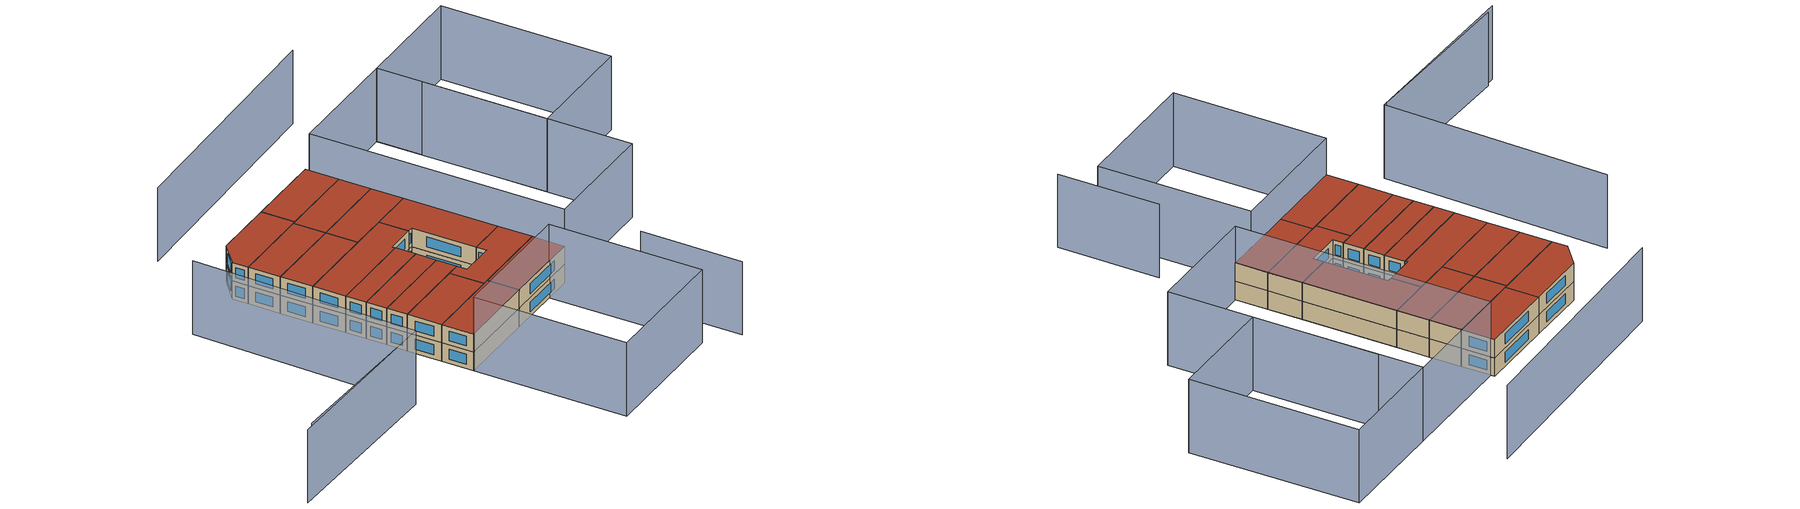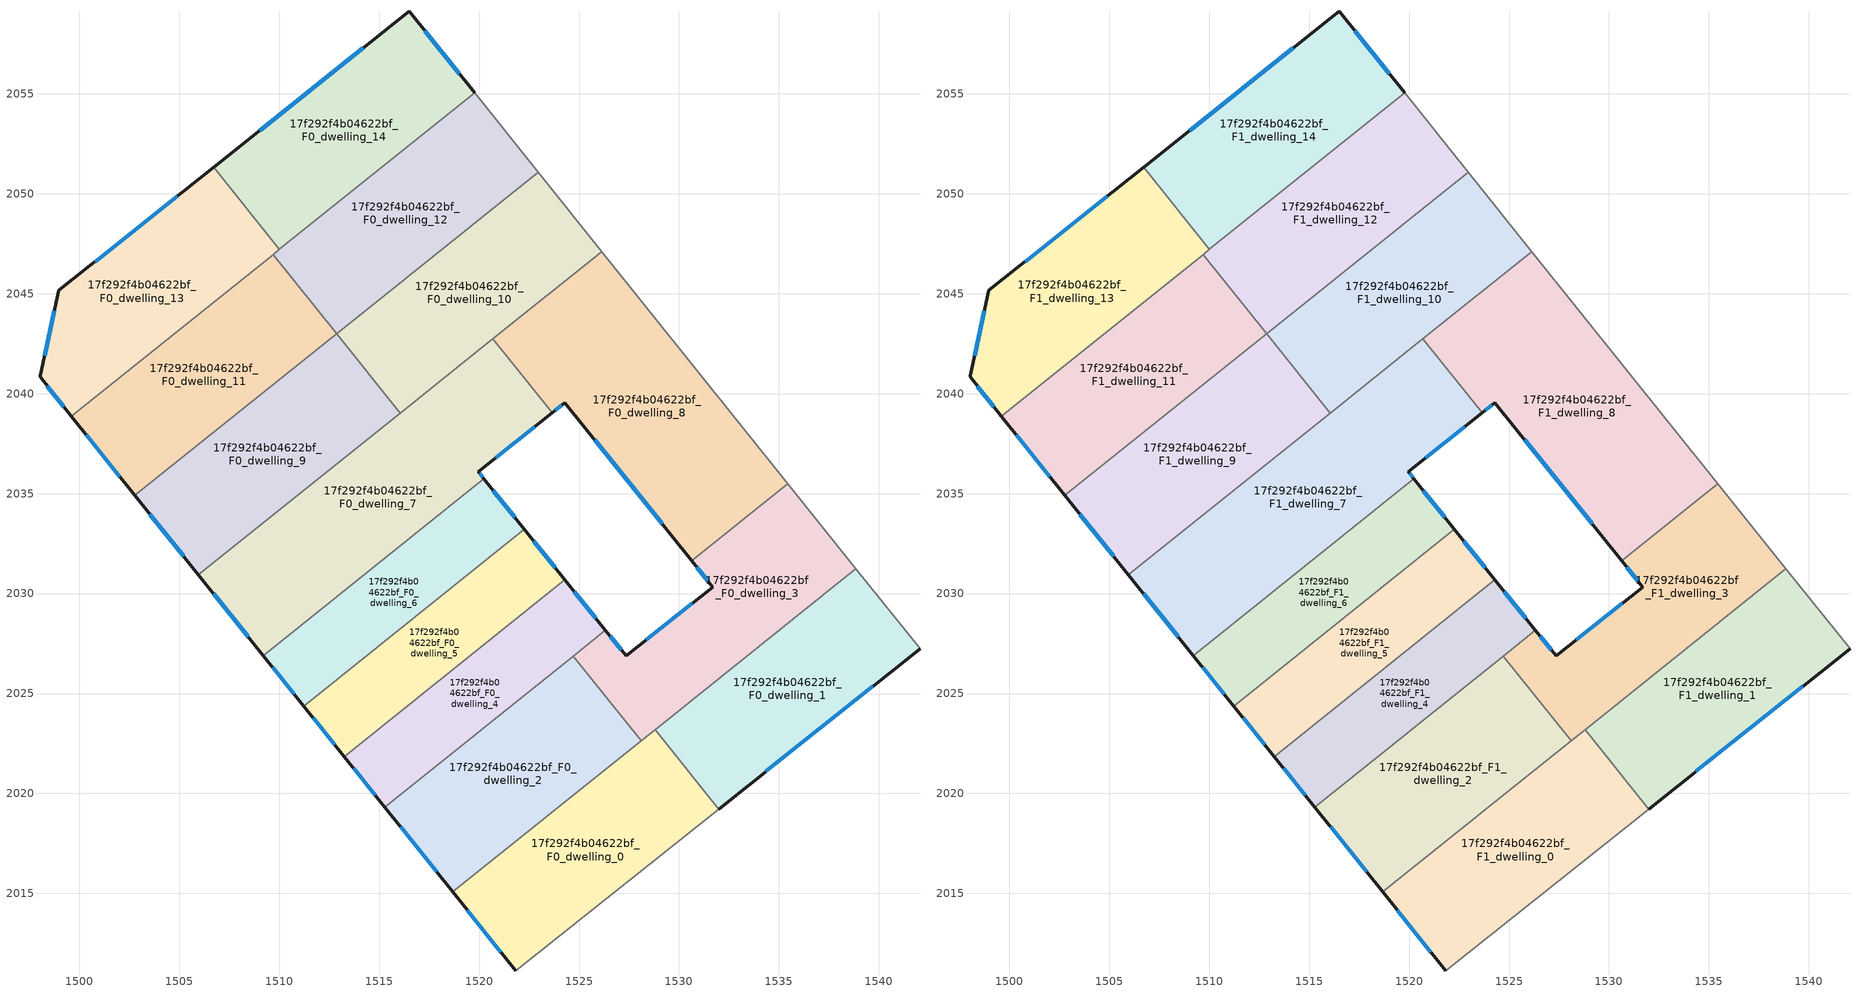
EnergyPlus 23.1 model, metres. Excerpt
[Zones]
17f292f4b04622bf_F0_dwelling_0
 floor ground (EU_floor_Construction): 1528.8,2023.19 1531.98,2019.22 1521.83,2011.14 1518.67,2015.07 z0
 wall outside (EU_wall_Construction): 1518.67,2015.07 1521.83,2011.14 z0:3
 wall to 17f292f4b04622bf_F0_dwelling_1 (EU_wall_Construction): 1531.98,2019.22 1528.8,2023.19 z0:3
 wall adiabatic (EU_wall_Construction): 1521.83,2011.14 1531.98,2019.22 z0:3
 wall to 17f292f4b04622bf_F0_dwelling_2 (EU_wall_Construction): 1528.1,2022.63 1518.67,2015.07 z0:3
 wall to 17f292f4b04622bf_F0_dwelling_3 (EU_wall_Construction): 1528.8,2023.19 1528.1,2022.63 z0:3
 window (EU_Window_Construction): 1519.41,2014.15 1521.09,2012.06 z0.7:2.3
17f292f4b04622bf_F0_dwelling_1
 floor ground (EU_floor_Construction): 1538.85,2031.24 1542.06,2027.24 1531.98,2019.22 1528.8,2023.19 z0
 wall outside (EU_wall_Construction): 1531.98,2019.22 1542.06,2027.24 z0:3
 wall adiabatic (EU_wall_Construction): 1542.06,2027.24 1538.85,2031.24 z0:3
 wall to 17f292f4b04622bf_F0_dwelling_3 (EU_wall_Construction): 1538.85,2031.24 1528.8,2023.19 z0:3
 window (EU_Window_Construction): 1534.35,2021.1 1539.69,2025.35 z0.7:2.3
17f292f4b04622bf_F0_dwelling_10
 floor ground (EU_floor_Construction): 1522.97,2051.08 1526.15,2047.11 1516.05,2039.03 1512.87,2043 z0
 wall to 17f292f4b04622bf_F0_dwelling_9 (EU_wall_Construction): 1512.87,2043 1516.05,2039.03 z0:3
 wall to 17f292f4b04622bf_F0_dwelling_12 (EU_wall_Construction): 1522.97,2051.08 1512.87,2043 z0:3
 wall adiabatic (EU_wall_Construction): 1526.15,2047.11 1522.97,2051.08 z0:3
 wall to 17f292f4b04622bf_F0_dwelling_8 (EU_wall_Construction): 1520.69,2042.74 1526.15,2047.11 z0:3
 wall to 17f292f4b04622bf_F0_dwelling_7 (EU_wall_Construction): 1516.05,2039.03 1520.69,2042.74 z0:3
17f292f4b04622bf_F0_dwelling_11
 floor ground (EU_floor_Construction): 1509.7,2046.96 1512.87,2043 1502.78,2034.91 1499.6,2038.88 z0
 wall outside (EU_wall_Construction): 1499.6,2038.88 1502.78,2034.91 z0:3
 wall to 17f292f4b04622bf_F0_dwelling_12 (EU_wall_Construction): 1512.87,2043 1509.7,2046.96 z0:3
 wall to 17f292f4b04622bf_F0_dwelling_9 (EU_wall_Construction): 1502.78,2034.91 1512.87,2043 z0:3
 wall to 17f292f4b04622bf_F0_dwelling_13 (EU_wall_Construction): 1509.7,2046.96 1499.6,2038.88 z0:3
 window (EU_Window_Construction): 1500.35,2037.95 1502.03,2035.84 z0.7:2.3
17f292f4b04622bf_F0_dwelling_12
 floor ground (EU_floor_Construction): 1519.79,2055.05 1522.97,2051.08 1512.87,2043 1509.7,2046.96 z0
 wall adiabatic (EU_wall_Construction): 1522.97,2051.08 1519.79,2055.05 z0:3
 wall to 17f292f4b04622bf_F0_dwelling_14 (EU_wall_Construction): 1519.79,2055.05 1510.01,2047.22 z0:3
 wall to 17f292f4b04622bf_F0_dwelling_13 (EU_wall_Construction): 1510.01,2047.22 1509.69,2046.96 z0:3
17f292f4b04622bf_F0_dwelling_13
 floor ground (EU_floor_Construction): 1506.72,2051.33 1510.01,2047.22 1499.6,2038.88 1498.03,2040.84 1498.04,2040.89 1498.97,2045.17 z0
 wall outside (EU_wall_Construction): 1506.72,2051.33 1498.97,2045.17 1498.04,2040.89 1498.03,2040.84 1499.6,2038.88 z0:3
 wall to 17f292f4b04622bf_F0_dwelling_14 (EU_wall_Construction): 1510.01,2047.22 1506.72,2051.33 z0:3
 window (EU_Window_Construction): 1498.75,2044.16 1498.26,2041.89 / 1504.9,2049.88 1500.79,2046.61 / 1498.4,2040.38 1499.23,2039.34 z0.7:2.3
17f292f4b04622bf_F0_dwelling_14
 floor ground (EU_floor_Construction): 1516.52,2059.13 1519.79,2055.05 1510.01,2047.22 1506.72,2051.33 z0
 wall outside (EU_wall_Construction): 1519.79,2055.05 1516.52,2059.13 1506.72,2051.33 z0:3
 window (EU_Window_Construction): 1514.22,2057.3 1509.02,2053.16 / 1519.02,2056 1517.29,2058.17 z0.7:2.3
17f292f4b04622bf_F0_dwelling_2
 floor ground (EU_floor_Construction): 1524.7,2026.87 1528.1,2022.63 1518.67,2015.07 1515.27,2019.32 z0
 wall outside (EU_wall_Construction): 1515.27,2019.32 1518.67,2015.07 z0:3
 wall to 17f292f4b04622bf_F0_dwelling_3 (EU_wall_Construction): 1528.1,2022.63 1524.7,2026.87 z0:3
 wall to 17f292f4b04622bf_F0_dwelling_4 (EU_wall_Construction): 1524.7,2026.87 1515.27,2019.32 z0:3
 window (EU_Window_Construction): 1516.07,2018.32 1517.87,2016.07 z0.7:2.3
17f292f4b04622bf_F0_dwelling_3
 floor ground (EU_floor_Construction): 1535.45,2035.48 1538.85,2031.24 1528.1,2022.63 1524.7,2026.87 1526.32,2028.17 1527.35,2026.88 1531.68,2030.33 1530.64,2031.63 z0
 wall outside (EU_wall_Construction): 1530.64,2031.63 1531.68,2030.33 1527.35,2026.88 1526.32,2028.17 z0:3
 wall to 17f292f4b04622bf_F0_dwelling_8 (EU_wall_Construction): 1535.45,2035.48 1530.64,2031.63 z0:3
 wall adiabatic (EU_wall_Construction): 1538.85,2031.24 1535.45,2035.48 z0:3
 wall to 17f292f4b04622bf_F0_dwelling_4 (EU_wall_Construction): 1526.32,2028.17 1524.7,2026.87 z0:3
 window (EU_Window_Construction): 1530.67,2029.52 1528.37,2027.69 / 1530.89,2031.33 1531.44,2030.63 / 1527.11,2027.18 1526.56,2027.86 z0.7:2.3
17f292f4b04622bf_F0_dwelling_4
 floor ground (EU_floor_Construction): 1524.29,2030.69 1526.32,2028.17 1515.27,2019.32 1513.25,2021.85 z0
 wall outside (EU_wall_Construction): 1513.25,2021.85 1515.27,2019.32 / 1526.32,2028.17 1524.29,2030.69 z0:3
 wall to 17f292f4b04622bf_F0_dwelling_5 (EU_wall_Construction): 1524.29,2030.69 1513.25,2021.85 z0:3
 window (EU_Window_Construction): 1513.72,2021.25 1514.79,2019.91 / 1525.84,2028.76 1524.77,2030.1 z0.7:2.3
17f292f4b04622bf_F0_dwelling_5
 floor ground (EU_floor_Construction): 1522.27,2033.22 1524.29,2030.69 1513.25,2021.85 1511.22,2024.37 z0
 wall outside (EU_wall_Construction): 1511.22,2024.37 1513.25,2021.85 / 1524.29,2030.69 1522.27,2033.22 z0:3
 wall to 17f292f4b04622bf_F0_dwelling_6 (EU_wall_Construction): 1522.27,2033.22 1511.22,2024.37 z0:3
 window (EU_Window_Construction): 1511.7,2023.78 1512.77,2022.44 / 1523.82,2031.29 1522.74,2032.62 z0.7:2.3
17f292f4b04622bf_F0_dwelling_6
 floor ground (EU_floor_Construction): 1520.24,2035.74 1522.27,2033.22 1511.22,2024.37 1509.2,2026.9 z0
 wall outside (EU_wall_Construction): 1509.2,2026.9 1511.22,2024.37 / 1522.27,2033.22 1520.24,2035.74 z0:3
 wall to 17f292f4b04622bf_F0_dwelling_7 (EU_wall_Construction): 1520.24,2035.74 1509.2,2026.9 z0:3
 window (EU_Window_Construction): 1509.68,2026.31 1510.75,2024.97 / 1521.79,2033.81 1520.72,2035.15 z0.7:2.3
17f292f4b04622bf_F0_dwelling_7
 floor ground (EU_floor_Construction): 1520.69,2042.74 1523.66,2039.04 1519.95,2036.1 1520.24,2035.74 1509.2,2026.9 1505.96,2030.94 z0
 wall outside (EU_wall_Construction): 1505.96,2030.94 1509.2,2026.9 / 1520.24,2035.74 1519.95,2036.1 1523.66,2039.04 z0:3
 wall to 17f292f4b04622bf_F0_dwelling_8 (EU_wall_Construction): 1523.66,2039.04 1520.69,2042.74 z0:3
 wall to 17f292f4b04622bf_F0_dwelling_9 (EU_wall_Construction): 1516.05,2039.03 1505.96,2030.94 z0:3
 window (EU_Window_Construction): 1506.72,2029.99 1508.44,2027.85 / 1520.82,2036.79 1522.79,2038.35 / 1520.18,2035.83 1520.02,2036.02 z0.7:2.3
17f292f4b04622bf_F0_dwelling_8
 floor ground (EU_floor_Construction): 1526.15,2047.11 1535.45,2035.48 1530.64,2031.63 1524.3,2039.55 1523.66,2039.04 1520.69,2042.74 z0
 wall outside (EU_wall_Construction): 1523.66,2039.04 1524.3,2039.55 1530.64,2031.63 z0:3
 wall adiabatic (EU_wall_Construction): 1535.45,2035.48 1526.15,2047.11 z0:3
 window (EU_Window_Construction): 1525.79,2037.69 1529.15,2033.49 / 1523.81,2039.16 1524.15,2039.43 z0.7:2.3
17f292f4b04622bf_F0_dwelling_9
 floor ground (EU_floor_Construction): 1512.87,2043 1516.05,2039.03 1505.96,2030.94 1502.78,2034.91 z0
 wall outside (EU_wall_Construction): 1502.78,2034.91 1505.96,2030.94 z0:3
 window (EU_Window_Construction): 1503.53,2033.98 1505.21,2031.88 z0.7:2.3
17f292f4b04622bf_F1_dwelling_0
 floor to 17f292f4b04622bf_F0_dwelling_0 (EU_floor_Construction): 1528.8,2023.19 1531.98,2019.22 1521.83,2011.14 1518.67,2015.07 z3
 wall outside (EU_wall_Construction): 1518.67,2015.07 1521.83,2011.14 z3:6
 wall to 17f292f4b04622bf_F1_dwelling_1 (EU_wall_Construction): 1531.98,2019.22 1528.8,2023.19 z3:6
 wall adiabatic (EU_wall_Construction): 1521.83,2011.14 1531.98,2019.22 z3:6
 wall to 17f292f4b04622bf_F1_dwelling_2 (EU_wall_Construction): 1528.1,2022.63 1518.67,2015.07 z3:6
 wall to 17f292f4b04622bf_F1_dwelling_3 (EU_wall_Construction): 1528.8,2023.19 1528.1,2022.63 z3:6
 window (EU_Window_Construction): 1519.41,2014.15 1521.09,2012.06 z3.7:5.3
 roof outside (EU_roof_Construction): 1531.98,2019.22 1528.8,2023.19 1518.67,2015.07 1521.83,2011.14 z6
17f292f4b04622bf_F1_dwelling_1
 floor to 17f292f4b04622bf_F0_dwelling_1 (EU_floor_Construction): 1538.85,2031.24 1542.06,2027.24 1531.98,2019.22 1528.8,2023.19 z3
 wall outside (EU_wall_Construction): 1531.98,2019.22 1542.06,2027.24 z3:6
 wall adiabatic (EU_wall_Construction): 1542.06,2027.24 1538.85,2031.24 z3:6
 wall to 17f292f4b04622bf_F1_dwelling_3 (EU_wall_Construction): 1538.85,2031.24 1528.8,2023.19 z3:6
 window (EU_Window_Construction): 1534.35,2021.1 1539.69,2025.35 z3.7:5.3
 roof outside (EU_roof_Construction): 1542.06,2027.24 1538.85,2031.24 1528.8,2023.19 1531.98,2019.22 z6
17f292f4b04622bf_F1_dwelling_10
 floor to 17f292f4b04622bf_F0_dwelling_10 (EU_floor_Construction): 1522.97,2051.08 1526.15,2047.11 1516.05,2039.03 1512.87,2043 z3
 wall to 17f292f4b04622bf_F1_dwelling_9 (EU_wall_Construction): 1512.87,2043 1516.05,2039.03 z3:6
 wall to 17f292f4b04622bf_F1_dwelling_12 (EU_wall_Construction): 1522.97,2051.08 1512.87,2043 z3:6
 wall adiabatic (EU_wall_Construction): 1526.15,2047.11 1522.97,2051.08 z3:6
 wall to 17f292f4b04622bf_F1_dwelling_8 (EU_wall_Construction): 1520.69,2042.74 1526.15,2047.11 z3:6
 wall to 17f292f4b04622bf_F1_dwelling_7 (EU_wall_Construction): 1516.05,2039.03 1520.69,2042.74 z3:6
 roof outside (EU_roof_Construction): 1526.15,2047.11 1522.97,2051.08 1512.87,2043 1516.05,2039.03 z6
17f292f4b04622bf_F1_dwelling_11
 floor to 17f292f4b04622bf_F0_dwelling_11 (EU_floor_Construction): 1509.7,2046.96 1512.87,2043 1502.78,2034.91 1499.6,2038.88 z3
 wall outside (EU_wall_Construction): 1499.6,2038.88 1502.78,2034.91 z3:6
 wall to 17f292f4b04622bf_F1_dwelling_12 (EU_wall_Construction): 1512.87,2043 1509.7,2046.96 z3:6
 wall to 17f292f4b04622bf_F1_dwelling_9 (EU_wall_Construction): 1502.78,2034.91 1512.87,2043 z3:6
 wall to 17f292f4b04622bf_F1_dwelling_13 (EU_wall_Construction): 1509.7,2046.96 1499.6,2038.88 z3:6
 window (EU_Window_Construction): 1500.35,2037.95 1502.03,2035.84 z3.7:5.3
 roof outside (EU_roof_Construction): 1512.87,2043 1509.7,2046.96 1499.6,2038.88 1502.78,2034.91 z6
17f292f4b04622bf_F1_dwelling_12
 floor to 17f292f4b04622bf_F0_dwelling_12 (EU_floor_Construction): 1519.79,2055.05 1522.97,2051.08 1512.87,2043 1509.7,2046.96 z3
 wall adiabatic (EU_wall_Construction): 1522.97,2051.08 1519.79,2055.05 z3:6
 wall to 17f292f4b04622bf_F1_dwelling_14 (EU_wall_Construction): 1519.79,2055.05 1510.01,2047.22 z3:6
 wall to 17f292f4b04622bf_F1_dwelling_13 (EU_wall_Construction): 1510.01,2047.22 1509.69,2046.96 z3:6
 roof outside (EU_roof_Construction): 1522.97,2051.08 1519.79,2055.05 1509.7,2046.96 1512.87,2043 z6
17f292f4b04622bf_F1_dwelling_13
 floor to 17f292f4b04622bf_F0_dwelling_13 (EU_floor_Construction): 1506.72,2051.33 1510.01,2047.22 1499.6,2038.88 1498.03,2040.84 1498.04,2040.89 1498.97,2045.17 z3
 wall outside (EU_wall_Construction): 1506.72,2051.33 1498.97,2045.17 1498.04,2040.89 1498.03,2040.84 1499.6,2038.88 z3:6
 wall to 17f292f4b04622bf_F1_dwelling_14 (EU_wall_Construction): 1510.01,2047.22 1506.72,2051.33 z3:6
 window (EU_Window_Construction): 1498.75,2044.16 1498.26,2041.89 / 1504.9,2049.88 1500.79,2046.61 / 1498.4,2040.38 1499.23,2039.34 z3.7:5.3
 roof outside (EU_roof_Construction): 1510.01,2047.22 1506.72,2051.33 1498.97,2045.17 1498.04,2040.89 1498.03,2040.84 1499.6,2038.88 z6
17f292f4b04622bf_F1_dwelling_14
 floor to 17f292f4b04622bf_F0_dwelling_14 (EU_floor_Construction): 1516.52,2059.13 1519.79,2055.05 1510.01,2047.22 1506.72,2051.33 z3
 wall outside (EU_wall_Construction): 1519.79,2055.05 1516.52,2059.13 1506.72,2051.33 z3:6
 window (EU_Window_Construction): 1514.22,2057.3 1509.02,2053.16 / 1519.02,2056 1517.29,2058.17 z3.7:5.3
 roof outside (EU_roof_Construction): 1519.79,2055.05 1516.52,2059.13 1506.72,2051.33 1510.01,2047.22 z6
17f292f4b04622bf_F1_dwelling_2
 floor to 17f292f4b04622bf_F0_dwelling_2 (EU_floor_Construction): 1524.7,2026.87 1528.1,2022.63 1518.67,2015.07 1515.27,2019.32 z3
 wall outside (EU_wall_Construction): 1515.27,2019.32 1518.67,2015.07 z3:6
 wall to 17f292f4b04622bf_F1_dwelling_3 (EU_wall_Construction): 1528.1,2022.63 1524.7,2026.87 z3:6
 wall to 17f292f4b04622bf_F1_dwelling_4 (EU_wall_Construction): 1524.7,2026.87 1515.27,2019.32 z3:6
 window (EU_Window_Construction): 1516.07,2018.32 1517.87,2016.07 z3.7:5.3
 roof outside (EU_roof_Construction): 1528.1,2022.63 1524.7,2026.87 1515.27,2019.32 1518.67,2015.07 z6
17f292f4b04622bf_F1_dwelling_3
 floor to 17f292f4b04622bf_F0_dwelling_3 (EU_floor_Construction): 1535.45,2035.48 1538.85,2031.24 1528.1,2022.63 1524.7,2026.87 1526.32,2028.17 1527.35,2026.88 1531.68,2030.33 1530.64,2031.63 z3
 wall outside (EU_wall_Construction): 1530.64,2031.63 1531.68,2030.33 1527.35,2026.88 1526.32,2028.17 z3:6
 wall to 17f292f4b04622bf_F1_dwelling_8 (EU_wall_Construction): 1535.45,2035.48 1530.64,2031.63 z3:6
 wall adiabatic (EU_wall_Construction): 1538.85,2031.24 1535.45,2035.48 z3:6
 wall to 17f292f4b04622bf_F1_dwelling_4 (EU_wall_Construction): 1526.32,2028.17 1524.7,2026.87 z3:6
 window (EU_Window_Construction): 1530.67,2029.52 1528.37,2027.69 / 1530.89,2031.33 1531.44,2030.63 / 1527.11,2027.18 1526.56,2027.86 z3.7:5.3
 roof outside (EU_roof_Construction): 1538.85,2031.24 1535.45,2035.48 1530.64,2031.63 1531.68,2030.33 1527.35,2026.88 1526.32,2028.17 1524.7,2026.87 1528.1,2022.63 z6
17f292f4b04622bf_F1_dwelling_4
 floor to 17f292f4b04622bf_F0_dwelling_4 (EU_floor_Construction): 1524.29,2030.69 1526.32,2028.17 1515.27,2019.32 1513.25,2021.85 z3
 wall outside (EU_wall_Construction): 1513.25,2021.85 1515.27,2019.32 / 1526.32,2028.17 1524.29,2030.69 z3:6
 wall to 17f292f4b04622bf_F1_dwelling_5 (EU_wall_Construction): 1524.29,2030.69 1513.25,2021.85 z3:6
 window (EU_Window_Construction): 1513.72,2021.25 1514.79,2019.91 / 1525.84,2028.76 1524.77,2030.1 z3.7:5.3
 roof outside (EU_roof_Construction): 1526.32,2028.17 1524.29,2030.69 1513.25,2021.85 1515.27,2019.32 z6
17f292f4b04622bf_F1_dwelling_5
 floor to 17f292f4b04622bf_F0_dwelling_5 (EU_floor_Construction): 1522.27,2033.22 1524.29,2030.69 1513.25,2021.85 1511.22,2024.37 z3
 wall outside (EU_wall_Construction): 1511.22,2024.37 1513.25,2021.85 / 1524.29,2030.69 1522.27,2033.22 z3:6
 wall to 17f292f4b04622bf_F1_dwelling_6 (EU_wall_Construction): 1522.27,2033.22 1511.22,2024.37 z3:6
 window (EU_Window_Construction): 1511.7,2023.78 1512.77,2022.44 / 1523.82,2031.29 1522.74,2032.62 z3.7:5.3
 roof outside (EU_roof_Construction): 1524.29,2030.69 1522.27,2033.22 1511.22,2024.37 1513.25,2021.85 z6
17f292f4b04622bf_F1_dwelling_6
 floor to 17f292f4b04622bf_F0_dwelling_6 (EU_floor_Construction): 1520.24,2035.74 1522.27,2033.22 1511.22,2024.37 1509.2,2026.9 z3
 wall outside (EU_wall_Construction): 1509.2,2026.9 1511.22,2024.37 / 1522.27,2033.22 1520.24,2035.74 z3:6
 wall to 17f292f4b04622bf_F1_dwelling_7 (EU_wall_Construction): 1520.24,2035.74 1509.2,2026.9 z3:6
 window (EU_Window_Construction): 1509.68,2026.31 1510.75,2024.97 / 1521.79,2033.81 1520.72,2035.15 z3.7:5.3
 roof outside (EU_roof_Construction): 1522.27,2033.22 1520.24,2035.74 1509.2,2026.9 1511.22,2024.37 z6
17f292f4b04622bf_F1_dwelling_7
 floor to 17f292f4b04622bf_F0_dwelling_7 (EU_floor_Construction): 1520.69,2042.74 1523.66,2039.04 1519.95,2036.1 1520.24,2035.74 1509.2,2026.9 1505.96,2030.94 z3
 wall outside (EU_wall_Construction): 1505.96,2030.94 1509.2,2026.9 / 1520.24,2035.74 1519.95,2036.1 1523.66,2039.04 z3:6
 wall to 17f292f4b04622bf_F1_dwelling_8 (EU_wall_Construction): 1523.66,2039.04 1520.69,2042.74 z3:6
 wall to 17f292f4b04622bf_F1_dwelling_9 (EU_wall_Construction): 1516.05,2039.03 1505.96,2030.94 z3:6
 window (EU_Window_Construction): 1506.72,2029.99 1508.44,2027.85 / 1520.82,2036.79 1522.79,2038.35 / 1520.18,2035.83 1520.02,2036.02 z3.7:5.3
 roof outside (EU_roof_Construction): 1520.24,2035.74 1519.95,2036.1 1523.66,2039.04 1520.69,2042.74 1505.96,2030.94 1509.2,2026.9 z6
17f292f4b04622bf_F1_dwelling_8
 floor to 17f292f4b04622bf_F0_dwelling_8 (EU_floor_Construction): 1526.15,2047.11 1535.45,2035.48 1530.64,2031.63 1524.3,2039.55 1523.66,2039.04 1520.69,2042.74 z3
 wall outside (EU_wall_Construction): 1523.66,2039.04 1524.3,2039.55 1530.64,2031.63 z3:6
 wall adiabatic (EU_wall_Construction): 1535.45,2035.48 1526.15,2047.11 z3:6
 window (EU_Window_Construction): 1525.79,2037.69 1529.15,2033.49 / 1523.81,2039.16 1524.15,2039.43 z3.7:5.3
 roof outside (EU_roof_Construction): 1535.45,2035.48 1526.15,2047.11 1520.69,2042.74 1523.66,2039.04 1524.3,2039.55 1530.64,2031.63 z6
17f292f4b04622bf_F1_dwelling_9
 floor to 17f292f4b04622bf_F0_dwelling_9 (EU_floor_Construction): 1512.87,2043 1516.05,2039.03 1505.96,2030.94 1502.78,2034.91 z3
 wall outside (EU_wall_Construction): 1502.78,2034.91 1505.96,2030.94 z3:6
 window (EU_Window_Construction): 1503.53,2033.98 1505.21,2031.88 z3.7:5.3
 roof outside (EU_roof_Construction): 1516.05,2039.03 1512.87,2043 1502.78,2034.91 1505.96,2030.94 z6
shading: 1488.8,1989.81 1510.73,2005.94 / 1489.62,2034.61 1511.13,2006.25 / 1511.13,2006.25 1487.7,1988.47 / 1559.58,2005.5 1549.6,2018.03 / 1523,2079.37 1492.3,2053.84 / 1536.91,1992.3 1521.83,2011.14 / 1521.83,2011.14 1538.59,2024.56 / 1538.59,2024.56 1553.67,2005.72 / 1553.67,2005.72 1536.91,1992.3 / 1542.07,2027.22 1516.89,2058.66 / 1516.89,2058.66 1531.94,2070.71 / 1531.94,2070.71 1557.12,2039.27 / 1557.12,2039.27 1542.07,2027.22 / 1548.76,2049.7 1531.98,2070.66 / 1531.98,2070.66 1546.21,2082.06 / 1546.21,2082.06 1563,2061.1 / 1563,2061.1 1548.76,2049.7 z0:12
[Building]
EU S2 Campaign: North Axis=0; Terrain=City; Solar Distribution=FullExterior
[Site:Location]
Budapest.Ferenc.Liszt.Intl.AP: Latitude=47.437; Longitude=19.256; Time Zone=1; Elevation=185
[SizingPeriod:WeatherFileDays]
AnnualSizingPeriod: Begin Month=1; Begin Day of Month=1; End Month=12; End Day of Month=31; Day of Week for Start Day=Monday; Use Weather File Daylight Saving Period=No; Use Weather File Rain and Snow Indicators=No
[MATERIAL]
EU_InternalMass_Material: Roughness=MediumRough; Thickness=0.1; Conductivity=1; Density=1800; Specific Heat=900; Thermal Absorptance=0.9; Solar Absorptance=0.7; Visible Absorptance=0.7
[MATERIAL:NOMASS] Roughness=MediumRough; Thermal Absorptance=0.9; Solar Absorptance=0.7; Visible Absorptance=0.7
Name | Thermal Resistance
EU_wall_NoMass | 0.832559
EU_roof_NoMass | 1.39638
EU_floor_NoMass | 0.872794
[WINDOWMATERIAL:SIMPLEGLAZINGSYSTEM]
EU_Window_SimpleGlazing: UFactor=2.79869; Solar Heat Gain Coefficient=0.75; Visible Transmittance=0.75
[CONSTRUCTION]
EU_wall_Construction: EU_wall_NoMass
EU_roof_Construction: EU_roof_NoMass
EU_floor_Construction: EU_floor_NoMass
EU_Window_Construction: EU_Window_SimpleGlazing
EU_InternalMass_Construction: EU_InternalMass_Material
[ZONE] Type=1; Multiplier=1; Ceiling Height=autocalculate; Floor Area=autocalculate; Part of Total Floor Area=Yes
Name | Volume
17f292f4b04622bf_F0_dwelling_0; 17f292f4b04622bf_F1_dwelling_0 | 197.264
17f292f4b04622bf_F0_dwelling_1; 17f292f4b04622bf_F1_dwelling_1; 17f292f4b04622bf_F0_dwelling_2; 17f292f4b04622bf_F1_dwelling_2 | 197.259
17f292f4b04622bf_F0_dwelling_10; 17f292f4b04622bf_F1_dwelling_10 | 197.275
17f292f4b04622bf_F0_dwelling_11; 17f292f4b04622bf_F1_dwelling_11 | 197.239
17f292f4b04622bf_F0_dwelling_12; 17f292f4b04622bf_F1_dwelling_12 | 197.227
17f292f4b04622bf_F0_dwelling_13; 17f292f4b04622bf_F1_dwelling_13 | 197.258
17f292f4b04622bf_F0_dwelling_14; 17f292f4b04622bf_F1_dwelling_14 | 197.243
17f292f4b04622bf_F0_dwelling_3; 17f292f4b04622bf_F1_dwelling_3 | 197.263
17f292f4b04622bf_F0_dwelling_4; 17f292f4b04622bf_F1_dwelling_4 | 137.401
17f292f4b04622bf_F0_dwelling_5; 17f292f4b04622bf_F1_dwelling_5 | 137.415
17f292f4b04622bf_F0_dwelling_6; 17f292f4b04622bf_F1_dwelling_6 | 137.361
17f292f4b04622bf_F0_dwelling_7; 17f292f4b04622bf_F1_dwelling_7 | 287.04
17f292f4b04622bf_F0_dwelling_8; 17f292f4b04622bf_F1_dwelling_8 | 287.037
17f292f4b04622bf_F0_dwelling_9; 17f292f4b04622bf_F1_dwelling_9 | 197.261
[INTERNALMASS] Construction=EU_InternalMass_Construction
Name | Zone or ZoneList | Surface Area
17f292f4b04622bf_F0_dwelling_0_EU_InternalMass | 17f292f4b04622bf_F0_dwelling_0 | 65.7537
17f292f4b04622bf_F0_dwelling_1_EU_InternalMass | 17f292f4b04622bf_F0_dwelling_1 | 65.7534
17f292f4b04622bf_F0_dwelling_2_EU_InternalMass | 17f292f4b04622bf_F0_dwelling_2 | 65.7529
17f292f4b04622bf_F0_dwelling_3_EU_InternalMass | 17f292f4b04622bf_F0_dwelling_3 | 65.7538
17f292f4b04622bf_F0_dwelling_4_EU_InternalMass | 17f292f4b04622bf_F0_dwelling_4 | 45.8
17f292f4b04622bf_F0_dwelling_5_EU_InternalMass | 17f292f4b04622bf_F0_dwelling_5 | 45.8051
17f292f4b04622bf_F0_dwelling_6_EU_InternalMass | 17f292f4b04622bf_F0_dwelling_6 | 45.7872
17f292f4b04622bf_F0_dwelling_7_EU_InternalMass | 17f292f4b04622bf_F0_dwelling_7 | 95.6818
17f292f4b04622bf_F0_dwelling_8_EU_InternalMass | 17f292f4b04622bf_F0_dwelling_8 | 95.6764
17f292f4b04622bf_F0_dwelling_9_EU_InternalMass | 17f292f4b04622bf_F0_dwelling_9 | 65.7546
17f292f4b04622bf_F0_dwelling_10_EU_InternalMass | 17f292f4b04622bf_F0_dwelling_10 | 65.7574
17f292f4b04622bf_F0_dwelling_11_EU_InternalMass | 17f292f4b04622bf_F0_dwelling_11 | 65.7453
17f292f4b04622bf_F0_dwelling_12_EU_InternalMass | 17f292f4b04622bf_F0_dwelling_12 | 65.7433
17f292f4b04622bf_F0_dwelling_13_EU_InternalMass | 17f292f4b04622bf_F0_dwelling_13 | 65.7527
17f292f4b04622bf_F0_dwelling_14_EU_InternalMass | 17f292f4b04622bf_F0_dwelling_14 | 65.7481
17f292f4b04622bf_F1_dwelling_0_EU_InternalMass | 17f292f4b04622bf_F1_dwelling_0 | 65.7537
17f292f4b04622bf_F1_dwelling_1_EU_InternalMass | 17f292f4b04622bf_F1_dwelling_1 | 65.7534
17f292f4b04622bf_F1_dwelling_2_EU_InternalMass | 17f292f4b04622bf_F1_dwelling_2 | 65.7529
17f292f4b04622bf_F1_dwelling_3_EU_InternalMass | 17f292f4b04622bf_F1_dwelling_3 | 65.7538
17f292f4b04622bf_F1_dwelling_4_EU_InternalMass | 17f292f4b04622bf_F1_dwelling_4 | 45.8
17f292f4b04622bf_F1_dwelling_5_EU_InternalMass | 17f292f4b04622bf_F1_dwelling_5 | 45.8051
17f292f4b04622bf_F1_dwelling_6_EU_InternalMass | 17f292f4b04622bf_F1_dwelling_6 | 45.7872
17f292f4b04622bf_F1_dwelling_7_EU_InternalMass | 17f292f4b04622bf_F1_dwelling_7 | 95.6818
17f292f4b04622bf_F1_dwelling_8_EU_InternalMass | 17f292f4b04622bf_F1_dwelling_8 | 95.6764
17f292f4b04622bf_F1_dwelling_9_EU_InternalMass | 17f292f4b04622bf_F1_dwelling_9 | 65.7546
17f292f4b04622bf_F1_dwelling_10_EU_InternalMass | 17f292f4b04622bf_F1_dwelling_10 | 65.7574
17f292f4b04622bf_F1_dwelling_11_EU_InternalMass | 17f292f4b04622bf_F1_dwelling_11 | 65.7453
17f292f4b04622bf_F1_dwelling_12_EU_InternalMass | 17f292f4b04622bf_F1_dwelling_12 | 65.7433
17f292f4b04622bf_F1_dwelling_13_EU_InternalMass | 17f292f4b04622bf_F1_dwelling_13 | 65.7527
17f292f4b04622bf_F1_dwelling_14_EU_InternalMass | 17f292f4b04622bf_F1_dwelling_14 | 65.7481
[OTHEREQUIPMENT] Fuel Type=Electricity; Design Level Calculation Method=Watts/Area; Power per Zone Floor Area=1; Fraction Latent=0; Fraction Radiant=0; Fraction Lost=0; Carbon Dioxide Generation Rate=0; EndUse Subcategory=EU_Step8_InternalGains
Name | Zone or ZoneList or Space or SpaceList | Schedule
EU_Step8_InternalGain_17f292f4b04622bf_F0_dwelling_0_f000 | 17f292f4b04622bf_F0_dwelling_0 | EU_Step8_GainSchedule_17f292f4b04622bf_F0_dwelling_0_f000
EU_Step8_InternalGain_17f292f4b04622bf_F0_dwelling_1_f000 | 17f292f4b04622bf_F0_dwelling_1 | EU_Step8_GainSchedule_17f292f4b04622bf_F0_dwelling_1_f000
EU_Step8_InternalGain_17f292f4b04622bf_F0_dwelling_2_f000 | 17f292f4b04622bf_F0_dwelling_2 | EU_Step8_GainSchedule_17f292f4b04622bf_F0_dwelling_2_f000
EU_Step8_InternalGain_17f292f4b04622bf_F0_dwelling_3_f000 | 17f292f4b04622bf_F0_dwelling_3 | EU_Step8_GainSchedule_17f292f4b04622bf_F0_dwelling_3_f000
EU_Step8_InternalGain_17f292f4b04622bf_F0_dwelling_4_f000 | 17f292f4b04622bf_F0_dwelling_4 | EU_Step8_GainSchedule_17f292f4b04622bf_F0_dwelling_4_f000
EU_Step8_InternalGain_17f292f4b04622bf_F0_dwelling_5_f000 | 17f292f4b04622bf_F0_dwelling_5 | EU_Step8_GainSchedule_17f292f4b04622bf_F0_dwelling_5_f000
EU_Step8_InternalGain_17f292f4b04622bf_F0_dwelling_6_f000 | 17f292f4b04622bf_F0_dwelling_6 | EU_Step8_GainSchedule_17f292f4b04622bf_F0_dwelling_6_f000
EU_Step8_InternalGain_17f292f4b04622bf_F0_dwelling_7_f000 | 17f292f4b04622bf_F0_dwelling_7 | EU_Step8_GainSchedule_17f292f4b04622bf_F0_dwelling_7_f000
EU_Step8_InternalGain_17f292f4b04622bf_F0_dwelling_8_f000 | 17f292f4b04622bf_F0_dwelling_8 | EU_Step8_GainSchedule_17f292f4b04622bf_F0_dwelling_8_f000
EU_Step8_InternalGain_17f292f4b04622bf_F0_dwelling_9_f000 | 17f292f4b04622bf_F0_dwelling_9 | EU_Step8_GainSchedule_17f292f4b04622bf_F0_dwelling_9_f000
EU_Step8_InternalGain_17f292f4b04622bf_F0_dwelling_10_f000 | 17f292f4b04622bf_F0_dwelling_10 | EU_Step8_GainSchedule_17f292f4b04622bf_F0_dwelling_10_f000
EU_Step8_InternalGain_17f292f4b04622bf_F0_dwelling_11_f000 | 17f292f4b04622bf_F0_dwelling_11 | EU_Step8_GainSchedule_17f292f4b04622bf_F0_dwelling_11_f000
EU_Step8_InternalGain_17f292f4b04622bf_F0_dwelling_12_f000 | 17f292f4b04622bf_F0_dwelling_12 | EU_Step8_GainSchedule_17f292f4b04622bf_F0_dwelling_12_f000
EU_Step8_InternalGain_17f292f4b04622bf_F0_dwelling_13_f000 | 17f292f4b04622bf_F0_dwelling_13 | EU_Step8_GainSchedule_17f292f4b04622bf_F0_dwelling_13_f000
EU_Step8_InternalGain_17f292f4b04622bf_F0_dwelling_14_f000 | 17f292f4b04622bf_F0_dwelling_14 | EU_Step8_GainSchedule_17f292f4b04622bf_F0_dwelling_14_f000
EU_Step8_InternalGain_17f292f4b04622bf_F1_dwelling_0_f000 | 17f292f4b04622bf_F1_dwelling_0 | EU_Step8_GainSchedule_17f292f4b04622bf_F1_dwelling_0_f000
EU_Step8_InternalGain_17f292f4b04622bf_F1_dwelling_1_f000 | 17f292f4b04622bf_F1_dwelling_1 | EU_Step8_GainSchedule_17f292f4b04622bf_F1_dwelling_1_f000
EU_Step8_InternalGain_17f292f4b04622bf_F1_dwelling_2_f000 | 17f292f4b04622bf_F1_dwelling_2 | EU_Step8_GainSchedule_17f292f4b04622bf_F1_dwelling_2_f000
EU_Step8_InternalGain_17f292f4b04622bf_F1_dwelling_3_f000 | 17f292f4b04622bf_F1_dwelling_3 | EU_Step8_GainSchedule_17f292f4b04622bf_F1_dwelling_3_f000
EU_Step8_InternalGain_17f292f4b04622bf_F1_dwelling_4_f000 | 17f292f4b04622bf_F1_dwelling_4 | EU_Step8_GainSchedule_17f292f4b04622bf_F1_dwelling_4_f000
EU_Step8_InternalGain_17f292f4b04622bf_F1_dwelling_5_f000 | 17f292f4b04622bf_F1_dwelling_5 | EU_Step8_GainSchedule_17f292f4b04622bf_F1_dwelling_5_f000
EU_Step8_InternalGain_17f292f4b04622bf_F1_dwelling_6_f000 | 17f292f4b04622bf_F1_dwelling_6 | EU_Step8_GainSchedule_17f292f4b04622bf_F1_dwelling_6_f000
EU_Step8_InternalGain_17f292f4b04622bf_F1_dwelling_7_f000 | 17f292f4b04622bf_F1_dwelling_7 | EU_Step8_GainSchedule_17f292f4b04622bf_F1_dwelling_7_f000
EU_Step8_InternalGain_17f292f4b04622bf_F1_dwelling_8_f000 | 17f292f4b04622bf_F1_dwelling_8 | EU_Step8_GainSchedule_17f292f4b04622bf_F1_dwelling_8_f000
EU_Step8_InternalGain_17f292f4b04622bf_F1_dwelling_9_f000 | 17f292f4b04622bf_F1_dwelling_9 | EU_Step8_GainSchedule_17f292f4b04622bf_F1_dwelling_9_f000
EU_Step8_InternalGain_17f292f4b04622bf_F1_dwelling_10_f000 | 17f292f4b04622bf_F1_dwelling_10 | EU_Step8_GainSchedule_17f292f4b04622bf_F1_dwelling_10_f000
EU_Step8_InternalGain_17f292f4b04622bf_F1_dwelling_11_f000 | 17f292f4b04622bf_F1_dwelling_11 | EU_Step8_GainSchedule_17f292f4b04622bf_F1_dwelling_11_f000
EU_Step8_InternalGain_17f292f4b04622bf_F1_dwelling_12_f000 | 17f292f4b04622bf_F1_dwelling_12 | EU_Step8_GainSchedule_17f292f4b04622bf_F1_dwelling_12_f000
EU_Step8_InternalGain_17f292f4b04622bf_F1_dwelling_13_f000 | 17f292f4b04622bf_F1_dwelling_13 | EU_Step8_GainSchedule_17f292f4b04622bf_F1_dwelling_13_f000
EU_Step8_InternalGain_17f292f4b04622bf_F1_dwelling_14_f000 | 17f292f4b04622bf_F1_dwelling_14 | EU_Step8_GainSchedule_17f292f4b04622bf_F1_dwelling_14_f000
[ZONEVENTILATION:DESIGNFLOWRATE] Schedule=EU_AlwaysOn; Design Flow Rate Calculation Method=AirChanges/Hour; Air Changes per Hour=0.475469; Ventilation Type=Natural; Fan Pressure Rise=0; Fan Total Efficiency=1; Constant Term Coefficient=1; Temperature Term Coefficient=0; Velocity Term Coefficient=0; Velocity Squared Term Coefficient=0; Minimum Indoor Temperature=-100; Maximum Indoor Temperature=100; Delta Temperature=-100; Minimum Outdoor Temperature=-100; Maximum Outdoor Temperature=100; Maximum Wind Speed=40
Name | Zone or ZoneList or Space or SpaceList
EU_ConstantAir_17f292f4b04622bf_F0_dwelling_0 | 17f292f4b04622bf_F0_dwelling_0
EU_ConstantAir_17f292f4b04622bf_F0_dwelling_1 | 17f292f4b04622bf_F0_dwelling_1
EU_ConstantAir_17f292f4b04622bf_F0_dwelling_2 | 17f292f4b04622bf_F0_dwelling_2
EU_ConstantAir_17f292f4b04622bf_F0_dwelling_3 | 17f292f4b04622bf_F0_dwelling_3
EU_ConstantAir_17f292f4b04622bf_F0_dwelling_4 | 17f292f4b04622bf_F0_dwelling_4
EU_ConstantAir_17f292f4b04622bf_F0_dwelling_5 | 17f292f4b04622bf_F0_dwelling_5
EU_ConstantAir_17f292f4b04622bf_F0_dwelling_6 | 17f292f4b04622bf_F0_dwelling_6
EU_ConstantAir_17f292f4b04622bf_F0_dwelling_7 | 17f292f4b04622bf_F0_dwelling_7
EU_ConstantAir_17f292f4b04622bf_F0_dwelling_8 | 17f292f4b04622bf_F0_dwelling_8
EU_ConstantAir_17f292f4b04622bf_F0_dwelling_9 | 17f292f4b04622bf_F0_dwelling_9
EU_ConstantAir_17f292f4b04622bf_F0_dwelling_10 | 17f292f4b04622bf_F0_dwelling_10
EU_ConstantAir_17f292f4b04622bf_F0_dwelling_11 | 17f292f4b04622bf_F0_dwelling_11
EU_ConstantAir_17f292f4b04622bf_F0_dwelling_12 | 17f292f4b04622bf_F0_dwelling_12
EU_ConstantAir_17f292f4b04622bf_F0_dwelling_13 | 17f292f4b04622bf_F0_dwelling_13
EU_ConstantAir_17f292f4b04622bf_F0_dwelling_14 | 17f292f4b04622bf_F0_dwelling_14
EU_ConstantAir_17f292f4b04622bf_F1_dwelling_0 | 17f292f4b04622bf_F1_dwelling_0
EU_ConstantAir_17f292f4b04622bf_F1_dwelling_1 | 17f292f4b04622bf_F1_dwelling_1
EU_ConstantAir_17f292f4b04622bf_F1_dwelling_2 | 17f292f4b04622bf_F1_dwelling_2
EU_ConstantAir_17f292f4b04622bf_F1_dwelling_3 | 17f292f4b04622bf_F1_dwelling_3
EU_ConstantAir_17f292f4b04622bf_F1_dwelling_4 | 17f292f4b04622bf_F1_dwelling_4
EU_ConstantAir_17f292f4b04622bf_F1_dwelling_5 | 17f292f4b04622bf_F1_dwelling_5
EU_ConstantAir_17f292f4b04622bf_F1_dwelling_6 | 17f292f4b04622bf_F1_dwelling_6
EU_ConstantAir_17f292f4b04622bf_F1_dwelling_7 | 17f292f4b04622bf_F1_dwelling_7
EU_ConstantAir_17f292f4b04622bf_F1_dwelling_8 | 17f292f4b04622bf_F1_dwelling_8
EU_ConstantAir_17f292f4b04622bf_F1_dwelling_9 | 17f292f4b04622bf_F1_dwelling_9
EU_ConstantAir_17f292f4b04622bf_F1_dwelling_10 | 17f292f4b04622bf_F1_dwelling_10
EU_ConstantAir_17f292f4b04622bf_F1_dwelling_11 | 17f292f4b04622bf_F1_dwelling_11
EU_ConstantAir_17f292f4b04622bf_F1_dwelling_12 | 17f292f4b04622bf_F1_dwelling_12
EU_ConstantAir_17f292f4b04622bf_F1_dwelling_13 | 17f292f4b04622bf_F1_dwelling_13
EU_ConstantAir_17f292f4b04622bf_F1_dwelling_14 | 17f292f4b04622bf_F1_dwelling_14
[HVACTEMPLATE:THERMOSTAT] Constant Heating Setpoint=20; Constant Cooling Setpoint=50
EU_HeatOnly_17f292f4b04622bf_F0_dwelling_0; EU_HeatOnly_17f292f4b04622bf_F0_dwelling_1; EU_HeatOnly_17f292f4b04622bf_F0_dwelling_2; EU_HeatOnly_17f292f4b04622bf_F0_dwelling_3; EU_HeatOnly_17f292f4b04622bf_F0_dwelling_4; EU_HeatOnly_17f292f4b04622bf_F0_dwelling_5; EU_HeatOnly_17f292f4b04622bf_F0_dwelling_6; EU_HeatOnly_17f292f4b04622bf_F0_dwelling_7; EU_HeatOnly_17f292f4b04622bf_F0_dwelling_8; EU_HeatOnly_17f292f4b04622bf_F0_dwelling_9; EU_HeatOnly_17f292f4b04622bf_F0_dwelling_10; EU_HeatOnly_17f292f4b04622bf_F0_dwelling_11; EU_HeatOnly_17f292f4b04622bf_F0_dwelling_12; EU_HeatOnly_17f292f4b04622bf_F0_dwelling_13; EU_HeatOnly_17f292f4b04622bf_F0_dwelling_14; EU_HeatOnly_17f292f4b04622bf_F1_dwelling_0; EU_HeatOnly_17f292f4b04622bf_F1_dwelling_1; EU_HeatOnly_17f292f4b04622bf_F1_dwelling_2; EU_HeatOnly_17f292f4b04622bf_F1_dwelling_3; EU_HeatOnly_17f292f4b04622bf_F1_dwelling_4; EU_HeatOnly_17f292f4b04622bf_F1_dwelling_5; EU_HeatOnly_17f292f4b04622bf_F1_dwelling_6; EU_HeatOnly_17f292f4b04622bf_F1_dwelling_7; EU_HeatOnly_17f292f4b04622bf_F1_dwelling_8; EU_HeatOnly_17f292f4b04622bf_F1_dwelling_9; EU_HeatOnly_17f292f4b04622bf_F1_dwelling_10; EU_HeatOnly_17f292f4b04622bf_F1_dwelling_11; EU_HeatOnly_17f292f4b04622bf_F1_dwelling_12; EU_HeatOnly_17f292f4b04622bf_F1_dwelling_13; EU_HeatOnly_17f292f4b04622bf_F1_dwelling_14
[HVACTEMPLATE:ZONE:IDEALLOADSAIRSYSTEM] System Availability Schedule=EU_AlwaysOn; Maximum Heating Supply Air Temperature=50; Minimum Cooling Supply Air Temperature=13; Maximum Heating Supply Air Humidity Ratio=0.0156; Minimum Cooling Supply Air Humidity Ratio=0.0077; Heating Limit=NoLimit; Cooling Limit=NoLimit; Heating Availability Schedule=EU_AlwaysOn; Cooling Availability Schedule=EU_CoolingOff; Dehumidification Control Type=ConstantSensibleHeatRatio; Cooling Sensible Heat Ratio=0.7; Dehumidification Setpoint=60; Humidification Control Type=None; Humidification Setpoint=30; Outdoor Air Method=None; Outdoor Air Flow Rate per Person=0.00944; Outdoor Air Flow Rate per Zone Floor Area=0; Outdoor Air Flow Rate per Zone=0; Demand Controlled Ventilation Type=None; Outdoor Air Economizer Type=NoEconomizer; Heat Recovery Type=None; Sensible Heat Recovery Effectiveness=0.7; Latent Heat Recovery Effectiveness=0.65
Name | Template Thermostat
17f292f4b04622bf_F0_dwelling_0 | EU_HeatOnly_17f292f4b04622bf_F0_dwelling_0
17f292f4b04622bf_F0_dwelling_1 | EU_HeatOnly_17f292f4b04622bf_F0_dwelling_1
17f292f4b04622bf_F0_dwelling_2 | EU_HeatOnly_17f292f4b04622bf_F0_dwelling_2
17f292f4b04622bf_F0_dwelling_3 | EU_HeatOnly_17f292f4b04622bf_F0_dwelling_3
17f292f4b04622bf_F0_dwelling_4 | EU_HeatOnly_17f292f4b04622bf_F0_dwelling_4
17f292f4b04622bf_F0_dwelling_5 | EU_HeatOnly_17f292f4b04622bf_F0_dwelling_5
17f292f4b04622bf_F0_dwelling_6 | EU_HeatOnly_17f292f4b04622bf_F0_dwelling_6
17f292f4b04622bf_F0_dwelling_7 | EU_HeatOnly_17f292f4b04622bf_F0_dwelling_7
17f292f4b04622bf_F0_dwelling_8 | EU_HeatOnly_17f292f4b04622bf_F0_dwelling_8
17f292f4b04622bf_F0_dwelling_9 | EU_HeatOnly_17f292f4b04622bf_F0_dwelling_9
17f292f4b04622bf_F0_dwelling_10 | EU_HeatOnly_17f292f4b04622bf_F0_dwelling_10
17f292f4b04622bf_F0_dwelling_11 | EU_HeatOnly_17f292f4b04622bf_F0_dwelling_11
17f292f4b04622bf_F0_dwelling_12 | EU_HeatOnly_17f292f4b04622bf_F0_dwelling_12
17f292f4b04622bf_F0_dwelling_13 | EU_HeatOnly_17f292f4b04622bf_F0_dwelling_13
17f292f4b04622bf_F0_dwelling_14 | EU_HeatOnly_17f292f4b04622bf_F0_dwelling_14
17f292f4b04622bf_F1_dwelling_0 | EU_HeatOnly_17f292f4b04622bf_F1_dwelling_0
17f292f4b04622bf_F1_dwelling_1 | EU_HeatOnly_17f292f4b04622bf_F1_dwelling_1
17f292f4b04622bf_F1_dwelling_2 | EU_HeatOnly_17f292f4b04622bf_F1_dwelling_2
17f292f4b04622bf_F1_dwelling_3 | EU_HeatOnly_17f292f4b04622bf_F1_dwelling_3
17f292f4b04622bf_F1_dwelling_4 | EU_HeatOnly_17f292f4b04622bf_F1_dwelling_4
17f292f4b04622bf_F1_dwelling_5 | EU_HeatOnly_17f292f4b04622bf_F1_dwelling_5
17f292f4b04622bf_F1_dwelling_6 | EU_HeatOnly_17f292f4b04622bf_F1_dwelling_6
17f292f4b04622bf_F1_dwelling_7 | EU_HeatOnly_17f292f4b04622bf_F1_dwelling_7
17f292f4b04622bf_F1_dwelling_8 | EU_HeatOnly_17f292f4b04622bf_F1_dwelling_8
17f292f4b04622bf_F1_dwelling_9 | EU_HeatOnly_17f292f4b04622bf_F1_dwelling_9
17f292f4b04622bf_F1_dwelling_10 | EU_HeatOnly_17f292f4b04622bf_F1_dwelling_10
17f292f4b04622bf_F1_dwelling_11 | EU_HeatOnly_17f292f4b04622bf_F1_dwelling_11
17f292f4b04622bf_F1_dwelling_12 | EU_HeatOnly_17f292f4b04622bf_F1_dwelling_12
17f292f4b04622bf_F1_dwelling_13 | EU_HeatOnly_17f292f4b04622bf_F1_dwelling_13
17f292f4b04622bf_F1_dwelling_14 | EU_HeatOnly_17f292f4b04622bf_F1_dwelling_14
[SIZING:ZONE] Zone Cooling Design Supply Air Temperature Input Method=SupplyAirTemperature; Zone Cooling Design Supply Air Temperature=13; Zone Heating Design Supply Air Temperature Input Method=SupplyAirTemperature; Zone Heating Design Supply Air Temperature=50; Zone Cooling Design Supply Air Humidity Ratio=0.008; Zone Heating Design Supply Air Humidity Ratio=0.008; Cooling Design Air Flow Method=DesignDay; Cooling Design Air Flow Rate=0; Cooling Minimum Air Flow per Zone Floor Area=0.000762; Cooling Minimum Air Flow=0; Cooling Minimum Air Flow Fraction=0.2; Heating Design Air Flow Method=DesignDay; Heating Design Air Flow Rate=0; Heating Maximum Air Flow per Zone Floor Area=0.002032; Heating Maximum Air Flow=0.141576; Heating Maximum Air Flow Fraction=0.3; Account for Dedicated Outdoor Air System=No; Dedicated Outdoor Air System Control Strategy=NeutralSupplyAir; Dedicated Outdoor Air Low Setpoint Temperature for Design=autosize; Dedicated Outdoor Air High Setpoint Temperature for Design=autosize; Zone Load Sizing Method=Sensible Load Only No Latent Load; Zone Latent Cooling Design Supply Air Humidity Ratio Input Method=HumidityRatioDifference; Zone Cooling Design Supply Air Humidity Ratio Difference=0.005; Zone Latent Heating Design Supply Air Humidity Ratio Input Method=HumidityRatioDifference; Zone Humidification Design Supply Air Humidity Ratio Difference=0.005
17f292f4b04622bf_F0_dwelling_0; 17f292f4b04622bf_F0_dwelling_1; 17f292f4b04622bf_F0_dwelling_2; 17f292f4b04622bf_F0_dwelling_3; 17f292f4b04622bf_F0_dwelling_4; 17f292f4b04622bf_F0_dwelling_5; 17f292f4b04622bf_F0_dwelling_6; 17f292f4b04622bf_F0_dwelling_7; 17f292f4b04622bf_F0_dwelling_8; 17f292f4b04622bf_F0_dwelling_9; 17f292f4b04622bf_F0_dwelling_10; 17f292f4b04622bf_F0_dwelling_11; 17f292f4b04622bf_F0_dwelling_12; 17f292f4b04622bf_F0_dwelling_13; 17f292f4b04622bf_F0_dwelling_14; 17f292f4b04622bf_F1_dwelling_0; 17f292f4b04622bf_F1_dwelling_1; 17f292f4b04622bf_F1_dwelling_2; 17f292f4b04622bf_F1_dwelling_3; 17f292f4b04622bf_F1_dwelling_4; 17f292f4b04622bf_F1_dwelling_5; 17f292f4b04622bf_F1_dwelling_6; 17f292f4b04622bf_F1_dwelling_7; 17f292f4b04622bf_F1_dwelling_8; 17f292f4b04622bf_F1_dwelling_9; 17f292f4b04622bf_F1_dwelling_10; 17f292f4b04622bf_F1_dwelling_11; 17f292f4b04622bf_F1_dwelling_12; 17f292f4b04622bf_F1_dwelling_13; 17f292f4b04622bf_F1_dwelling_14
[SCHEDULE:CONSTANT]
Name | Hourly Value
EU_AlwaysOn | 1
EU_CoolingOff | 0
[SCHEDULE:FILE] Column Number=1; Rows to Skip at Top=0; Number of Hours of Data=8760; Column Separator=Comma; Interpolate to Timestep=No; Minutes per Item=60; Adjust Schedule for Daylight Savings=Yes
Name | File
EU_Step8_GainSchedule_17f292f4b04622bf_F0_dwelling_0_f000 | ../../schedules/17f292f4b04622bf/17f292f4b04622bf_F0_dwelling_0_f000_gain.csv
EU_Step8_GainSchedule_17f292f4b04622bf_F0_dwelling_1_f000 | ../../schedules/17f292f4b04622bf/17f292f4b04622bf_F0_dwelling_1_f000_gain.csv
EU_Step8_GainSchedule_17f292f4b04622bf_F0_dwelling_2_f000 | ../../schedules/17f292f4b04622bf/17f292f4b04622bf_F0_dwelling_2_f000_gain.csv
EU_Step8_GainSchedule_17f292f4b04622bf_F0_dwelling_3_f000 | ../../schedules/17f292f4b04622bf/17f292f4b04622bf_F0_dwelling_3_f000_gain.csv
EU_Step8_GainSchedule_17f292f4b04622bf_F0_dwelling_4_f000 | ../../schedules/17f292f4b04622bf/17f292f4b04622bf_F0_dwelling_4_f000_gain.csv
EU_Step8_GainSchedule_17f292f4b04622bf_F0_dwelling_5_f000 | ../../schedules/17f292f4b04622bf/17f292f4b04622bf_F0_dwelling_5_f000_gain.csv
EU_Step8_GainSchedule_17f292f4b04622bf_F0_dwelling_6_f000 | ../../schedules/17f292f4b04622bf/17f292f4b04622bf_F0_dwelling_6_f000_gain.csv
EU_Step8_GainSchedule_17f292f4b04622bf_F0_dwelling_7_f000 | ../../schedules/17f292f4b04622bf/17f292f4b04622bf_F0_dwelling_7_f000_gain.csv
EU_Step8_GainSchedule_17f292f4b04622bf_F0_dwelling_8_f000 | ../../schedules/17f292f4b04622bf/17f292f4b04622bf_F0_dwelling_8_f000_gain.csv
EU_Step8_GainSchedule_17f292f4b04622bf_F0_dwelling_9_f000 | ../../schedules/17f292f4b04622bf/17f292f4b04622bf_F0_dwelling_9_f000_gain.csv
EU_Step8_GainSchedule_17f292f4b04622bf_F0_dwelling_10_f000 | ../../schedules/17f292f4b04622bf/17f292f4b04622bf_F0_dwelling_10_f000_gain.csv
EU_Step8_GainSchedule_17f292f4b04622bf_F0_dwelling_11_f000 | ../../schedules/17f292f4b04622bf/17f292f4b04622bf_F0_dwelling_11_f000_gain.csv
EU_Step8_GainSchedule_17f292f4b04622bf_F0_dwelling_12_f000 | ../../schedules/17f292f4b04622bf/17f292f4b04622bf_F0_dwelling_12_f000_gain.csv
EU_Step8_GainSchedule_17f292f4b04622bf_F0_dwelling_13_f000 | ../../schedules/17f292f4b04622bf/17f292f4b04622bf_F0_dwelling_13_f000_gain.csv
EU_Step8_GainSchedule_17f292f4b04622bf_F0_dwelling_14_f000 | ../../schedules/17f292f4b04622bf/17f292f4b04622bf_F0_dwelling_14_f000_gain.csv
EU_Step8_GainSchedule_17f292f4b04622bf_F1_dwelling_0_f000 | ../../schedules/17f292f4b04622bf/17f292f4b04622bf_F1_dwelling_0_f000_gain.csv
EU_Step8_GainSchedule_17f292f4b04622bf_F1_dwelling_1_f000 | ../../schedules/17f292f4b04622bf/17f292f4b04622bf_F1_dwelling_1_f000_gain.csv
EU_Step8_GainSchedule_17f292f4b04622bf_F1_dwelling_2_f000 | ../../schedules/17f292f4b04622bf/17f292f4b04622bf_F1_dwelling_2_f000_gain.csv
EU_Step8_GainSchedule_17f292f4b04622bf_F1_dwelling_3_f000 | ../../schedules/17f292f4b04622bf/17f292f4b04622bf_F1_dwelling_3_f000_gain.csv
EU_Step8_GainSchedule_17f292f4b04622bf_F1_dwelling_4_f000 | ../../schedules/17f292f4b04622bf/17f292f4b04622bf_F1_dwelling_4_f000_gain.csv
EU_Step8_GainSchedule_17f292f4b04622bf_F1_dwelling_5_f000 | ../../schedules/17f292f4b04622bf/17f292f4b04622bf_F1_dwelling_5_f000_gain.csv
EU_Step8_GainSchedule_17f292f4b04622bf_F1_dwelling_6_f000 | ../../schedules/17f292f4b04622bf/17f292f4b04622bf_F1_dwelling_6_f000_gain.csv
EU_Step8_GainSchedule_17f292f4b04622bf_F1_dwelling_7_f000 | ../../schedules/17f292f4b04622bf/17f292f4b04622bf_F1_dwelling_7_f000_gain.csv
EU_Step8_GainSchedule_17f292f4b04622bf_F1_dwelling_8_f000 | ../../schedules/17f292f4b04622bf/17f292f4b04622bf_F1_dwelling_8_f000_gain.csv
EU_Step8_GainSchedule_17f292f4b04622bf_F1_dwelling_9_f000 | ../../schedules/17f292f4b04622bf/17f292f4b04622bf_F1_dwelling_9_f000_gain.csv
EU_Step8_GainSchedule_17f292f4b04622bf_F1_dwelling_10_f000 | ../../schedules/17f292f4b04622bf/17f292f4b04622bf_F1_dwelling_10_f000_gain.csv
EU_Step8_GainSchedule_17f292f4b04622bf_F1_dwelling_11_f000 | ../../schedules/17f292f4b04622bf/17f292f4b04622bf_F1_dwelling_11_f000_gain.csv
EU_Step8_GainSchedule_17f292f4b04622bf_F1_dwelling_12_f000 | ../../schedules/17f292f4b04622bf/17f292f4b04622bf_F1_dwelling_12_f000_gain.csv
EU_Step8_GainSchedule_17f292f4b04622bf_F1_dwelling_13_f000 | ../../schedules/17f292f4b04622bf/17f292f4b04622bf_F1_dwelling_13_f000_gain.csv
EU_Step8_GainSchedule_17f292f4b04622bf_F1_dwelling_14_f000 | ../../schedules/17f292f4b04622bf/17f292f4b04622bf_F1_dwelling_14_f000_gain.csv
